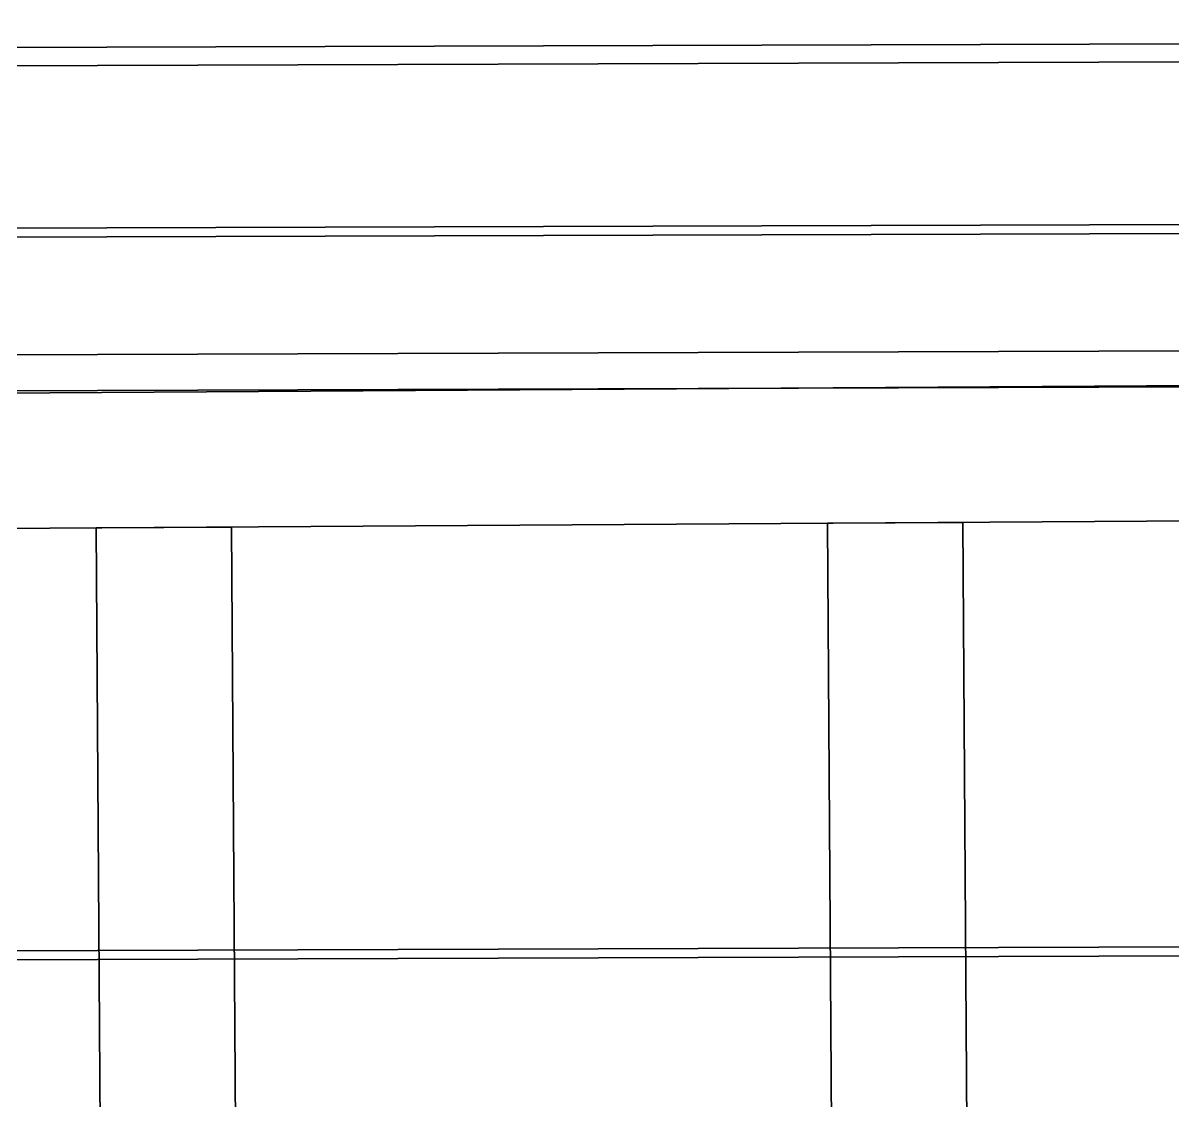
# Model space of a CAD drawing. Extents: x -100 to 2892, y -123 to 2616.
# Drawn here: x 1543.4 to 1670.8, y 288.3 to 407.7 of the extents above; entities that cross this region are included whole.
import ezdxf

# ---------------------------------------------------------------- set-up
doc = ezdxf.new("R2010")
doc.units = 0
for name, color, linetype in [('LAYER0', 7, 'CONTINUOUS'), ('LAYER11', 45, 'CONTINUOUS'), ('LAYER17', 45, 'CONTINUOUS'), ('LAYER44', 45, 'CONTINUOUS'), ('LAYER46', 7, 'CONTINUOUS'), ('LAYER56', 7, 'CONTINUOUS'), ('LAYER69', 45, 'CONTINUOUS'), ('LAYER70', 45, 'CONTINUOUS'), ('LAYER76', 45, 'CONTINUOUS'), ('LAYER78', 45, 'CONTINUOUS'), ('LAYER80', 45, 'CONTINUOUS')]:
    doc.layers.add(name, color=color, linetype=linetype)

msp = doc.modelspace()

# ---------------------------------------------------------------- linework, layer by layer
at = {"layer": 'LAYER0', "invisible_edges": 1}
for points in [[(2892.49, 2616, -5), (-100, -100.32, -5), (-100, 2616, -5), (2892.49, 2616, -5)], [(-100, -100.32, -5), (2892.49, 2616, -5), (2892.49, -100.32, -5), (-100, -100.32, -5)], [(2892.49, -100.32), (-100, 2616), (-100, -100.32), (2892.49, -100.32)], [(-100, 2616), (2892.49, -100.32), (2892.49, 2616), (-100, 2616)]]:
    msp.add_3dface(points, dxfattribs=at)
at = {"layer": 'LAYER11', "invisible_edges": 1}
for points in [[(2780.018, 308.9634, 2000), (829.9952, 2.67546, 2000), (829.0281, 302.6739, 2000), (2780.018, 308.9634, 2000)], [(829.0281, 302.6739, 2025), (2780.018, 308.9634, 2000), (829.0281, 302.6739, 2000), (829.0281, 302.6739, 2025)], [(2780.018, 308.9634, 2000), (829.0281, 302.6739, 2025), (2780.018, 308.9634, 2025), (2780.018, 308.9634, 2000)], [(829.0281, 302.6739, 2025), (2780.985, 8.965, 2025), (2780.018, 308.9634, 2025), (829.0281, 302.6739, 2025)], [(829.9952, 2.67546, 2000), (2780.018, 308.9634, 2000), (2780.985, 8.965, 2000), (829.9952, 2.67546, 2000)], [(2780.985, 8.965, 2025), (829.0281, 302.6739, 2025), (829.9952, 2.67546, 2025), (2780.985, 8.965, 2025)]]:
    msp.add_3dface(points, dxfattribs=at)
at = {"layer": 'LAYER17', "invisible_edges": 1}
for points in [[(1779.581, 405.7388, 779.9999), (858.8757, 2.76854, 779.9999), (857.5862, 402.7665, 779.9999), (1779.581, 405.7388, 779.9999)], [(857.5862, 402.7665, 797.9999), (1779.581, 405.7388, 779.9999), (857.5862, 402.7665, 779.9999), (857.5862, 402.7665, 797.9999)], [(1779.581, 405.7388, 779.9999), (857.5862, 402.7665, 797.9999), (1779.581, 405.7388, 797.9999), (1779.581, 405.7388, 779.9999)], [(857.5862, 402.7665, 797.9999), (1780.871, 5.74084, 797.9999), (1779.581, 405.7388, 797.9999), (857.5862, 402.7665, 797.9999)], [(858.8757, 2.76854, 779.9999), (1779.581, 405.7388, 779.9999), (1780.871, 5.74084, 779.9999), (858.8757, 2.76854, 779.9999)], [(1780.871, 5.74084, 797.9999), (857.5862, 402.7665, 797.9999), (858.8757, 2.76854, 797.9999), (1780.871, 5.74084, 797.9999)]]:
    msp.add_3dface(points, dxfattribs=at)
at = {"layer": 'LAYER44', "invisible_edges": 1}
for points in [[(1761.646, 385.681, 615.9998), (878.8755, 2.83317, 615.9998), (877.6505, 382.8312, 615.9998), (1761.646, 385.681, 615.9998)], [(877.6505, 382.8312, 633.9998), (1761.646, 385.681, 615.9998), (877.6505, 382.8312, 615.9998), (877.6505, 382.8312, 633.9998)], [(1761.646, 385.681, 615.9998), (877.6505, 382.8312, 633.9998), (1761.646, 385.681, 633.9998), (1761.646, 385.681, 615.9998)], [(877.6505, 382.8312, 633.9998), (1762.871, 5.68296, 633.9998), (1761.646, 385.681, 633.9998), (877.6505, 382.8312, 633.9998)], [(878.8755, 2.83317, 615.9998), (1761.646, 385.681, 615.9998), (1762.871, 5.68296, 615.9998), (878.8755, 2.83317, 615.9998)], [(1762.871, 5.68296, 633.9998), (877.6505, 382.8312, 633.9998), (878.8755, 2.83317, 633.9998), (1762.871, 5.68296, 633.9998)]]:
    msp.add_3dface(points, dxfattribs=at)
at = {"layer": 'LAYER46', "invisible_edges": 1}
for points in [[(1730.646, 385.581, 749.9994), (908.6505, 382.9312, 640.9998), (908.6506, 382.9312, 749.9998), (1730.646, 385.581, 749.9994)], [(908.6505, 382.9312, 640.9998), (1730.646, 385.581, 749.9994), (1730.646, 385.581, 640.9994), (908.6505, 382.9312, 640.9998)], [(1730.704, 367.5811, 640.9994), (908.6505, 382.9312, 640.9998), (1730.646, 385.581, 640.9994), (1730.704, 367.5811, 640.9994)], [(908.7086, 364.9313, 749.9998), (1730.646, 385.581, 749.9994), (908.6506, 382.9312, 749.9998), (908.7086, 364.9313, 749.9998)], [(1730.646, 385.581, 749.9994), (908.7086, 364.9313, 749.9998), (1730.704, 367.5811, 749.9994), (1730.646, 385.581, 749.9994)], [(908.6505, 382.9312, 640.9998), (1730.704, 367.5811, 640.9994), (908.7086, 364.9313, 640.9998), (908.6505, 382.9312, 640.9998)], [(1730.704, 367.5811, 640.9994), (908.7086, 364.9313, 749.9998), (908.7086, 364.9313, 640.9998), (1730.704, 367.5811, 640.9994)], [(908.7086, 364.9313, 749.9998), (1730.704, 367.5811, 640.9994), (1730.704, 367.5811, 749.9994), (908.7086, 364.9313, 749.9998)]]:
    msp.add_3dface(points, dxfattribs=at)
at = {"layer": 'LAYER56', "invisible_edges": 1}
for points in [[(1734.691, 371.5941, 654.4998), (905.5723, 96.91974, 654.4998), (904.6955, 368.9183, 654.4998), (1734.691, 371.5941, 654.4998)], [(904.6955, 368.9183, 660.4998), (1734.691, 371.5941, 654.4998), (904.6955, 368.9183, 654.4998), (904.6955, 368.9183, 660.4998)], [(1734.691, 371.5941, 654.4998), (904.6955, 368.9183, 660.4998), (1734.691, 371.5941, 660.4998), (1734.691, 371.5941, 654.4998)], [(904.6955, 368.9183, 660.4998), (1735.568, 99.59545, 660.4998), (1734.691, 371.5941, 660.4998), (904.6955, 368.9183, 660.4998)], [(905.5723, 96.91974, 654.4998), (1734.691, 371.5941, 654.4998), (1735.568, 99.59545, 654.4998), (905.5723, 96.91974, 654.4998)], [(1735.568, 99.59545, 660.4998), (904.6955, 368.9183, 660.4998), (905.5723, 96.91974, 660.4998), (1735.568, 99.59545, 660.4998)]]:
    msp.add_3dface(points, dxfattribs=at)
at = {"layer": 'LAYER69', "invisible_edges": 1}
for points in [[(1777.588, 403.7325, 618.9998), (861.6508, 382.7798, 618.9998), (861.5927, 400.7797, 618.9998), (1777.588, 403.7325, 618.9998)], [(861.5927, 400.7797, 776.9998), (1777.646, 385.7326, 776.9998), (1777.588, 403.7325, 776.9998), (861.5927, 400.7797, 776.9998)], [(861.5927, 400.7797, 776.9998), (1777.588, 403.7325, 618.9998), (861.5927, 400.7797, 618.9998), (861.5927, 400.7797, 776.9998)], [(1777.588, 403.7325, 618.9998), (861.5927, 400.7797, 776.9998), (1777.588, 403.7325, 776.9998), (1777.588, 403.7325, 618.9998)], [(861.6508, 382.7798, 618.9998), (1777.588, 403.7325, 618.9998), (1777.646, 385.7326, 618.9998), (861.6508, 382.7798, 618.9998)], [(1777.646, 385.7326, 776.9998), (861.5927, 400.7797, 776.9998), (861.6508, 382.7798, 776.9998), (1777.646, 385.7326, 776.9998)], [(1777.646, 385.7326, 776.9998), (861.6508, 382.7798, 618.9998), (1777.646, 385.7326, 618.9998), (1777.646, 385.7326, 776.9998)], [(861.6508, 382.7798, 618.9998), (1777.646, 385.7326, 776.9998), (861.6508, 382.7798, 776.9998), (861.6508, 382.7798, 618.9998)]]:
    msp.add_3dface(points, dxfattribs=at)
at = {"layer": 'LAYER70', "invisible_edges": 1}
for points in [[(1761.649, 384.681, 761.4998), (877.9116, 301.8316, 761.4998), (877.6537, 381.8312, 761.4998), (1761.649, 384.681, 761.4998)], [(877.6537, 381.8312, 779.4998), (1761.649, 384.681, 761.4998), (877.6537, 381.8312, 761.4998), (877.6537, 381.8312, 779.4998)], [(1761.649, 384.681, 761.4998), (877.6537, 381.8312, 779.4998), (1761.649, 384.681, 779.4998), (1761.649, 384.681, 761.4998)], [(877.6537, 381.8312, 779.4998), (1761.907, 304.6814, 779.4998), (1761.649, 384.681, 779.4998), (877.6537, 381.8312, 779.4998)], [(877.9116, 301.8316, 761.4998), (1761.649, 384.681, 761.4998), (1761.907, 304.6814, 761.4998), (877.9116, 301.8316, 761.4998)], [(1761.907, 304.6814, 779.4998), (877.6537, 381.8312, 779.4998), (877.9116, 301.8316, 779.4998), (1761.907, 304.6814, 779.4998)], [(1761.907, 304.6814, 779.4998), (877.9116, 301.8316, 761.4998), (1761.907, 304.6814, 761.4998), (1761.907, 304.6814, 779.4998)], [(877.9116, 301.8316, 761.4998), (1761.907, 304.6814, 779.4998), (877.9116, 301.8316, 779.4998), (877.9116, 301.8316, 761.4998)]]:
    msp.add_3dface(points, dxfattribs=at)
at = {"layer": 'LAYER76', "invisible_edges": 1}
for points in [[(1566.489, 351.886, 669.9998), (1552.985, 119.7941, 669.9998), (1551.489, 351.7893, 669.9998), (1566.489, 351.886, 669.9998)], [(1551.489, 351.7893, 739.9998), (1566.489, 351.886, 669.9998), (1551.489, 351.7893, 669.9998), (1551.489, 351.7893, 739.9998)], [(1566.489, 351.886, 669.9998), (1551.489, 351.7893, 739.9998), (1566.489, 351.886, 739.9998), (1566.489, 351.886, 669.9998)], [(1551.489, 351.7893, 739.9998), (1567.985, 119.8908, 739.9998), (1566.489, 351.886, 739.9998), (1551.489, 351.7893, 739.9998)], [(1551.489, 351.7893, 739.9998), (1552.985, 119.7941, 669.9998), (1552.985, 119.7941, 739.9998), (1551.489, 351.7893, 739.9998)], [(1552.985, 119.7941, 669.9998), (1551.489, 351.7893, 739.9998), (1551.489, 351.7893, 669.9998), (1552.985, 119.7941, 669.9998)], [(1567.985, 119.8908, 739.9998), (1551.489, 351.7893, 739.9998), (1552.985, 119.7941, 739.9998), (1567.985, 119.8908, 739.9998)], [(1552.985, 119.7941, 669.9998), (1566.489, 351.886, 669.9998), (1567.985, 119.8908, 669.9998), (1552.985, 119.7941, 669.9998)], [(1566.489, 351.886, 669.9998), (1567.985, 119.8908, 739.9998), (1567.985, 119.8908, 669.9998), (1566.489, 351.886, 669.9998)], [(1567.985, 119.8908, 739.9998), (1566.489, 351.886, 669.9998), (1566.489, 351.886, 739.9998), (1567.985, 119.8908, 739.9998)]]:
    msp.add_3dface(points, dxfattribs=at)
at = {"layer": 'LAYER78', "invisible_edges": 1}
for points in [[(1647.487, 352.4082, 669.9998), (1633.983, 120.3163, 669.9998), (1632.487, 352.3115, 669.9998), (1647.487, 352.4082, 669.9998)], [(1632.487, 352.3115, 739.9998), (1647.487, 352.4082, 669.9998), (1632.487, 352.3115, 669.9998), (1632.487, 352.3115, 739.9998)], [(1647.487, 352.4082, 669.9998), (1632.487, 352.3115, 739.9998), (1647.487, 352.4082, 739.9998), (1647.487, 352.4082, 669.9998)], [(1632.487, 352.3115, 739.9998), (1648.983, 120.413, 739.9998), (1647.487, 352.4082, 739.9998), (1632.487, 352.3115, 739.9998)], [(1632.487, 352.3115, 739.9998), (1633.983, 120.3163, 669.9998), (1633.983, 120.3163, 739.9998), (1632.487, 352.3115, 739.9998)], [(1633.983, 120.3163, 669.9998), (1632.487, 352.3115, 739.9998), (1632.487, 352.3115, 669.9998), (1633.983, 120.3163, 669.9998)], [(1648.983, 120.413, 739.9998), (1632.487, 352.3115, 739.9998), (1633.983, 120.3163, 739.9998), (1648.983, 120.413, 739.9998)], [(1633.983, 120.3163, 669.9998), (1647.487, 352.4082, 669.9998), (1648.983, 120.413, 669.9998), (1633.983, 120.3163, 669.9998)], [(1647.487, 352.4082, 669.9998), (1648.983, 120.413, 739.9998), (1648.983, 120.413, 669.9998), (1647.487, 352.4082, 669.9998)], [(1648.983, 120.413, 739.9998), (1647.487, 352.4082, 669.9998), (1647.487, 352.4082, 739.9998), (1648.983, 120.413, 739.9998)]]:
    msp.add_3dface(points, dxfattribs=at)
at = {"layer": 'LAYER80', "invisible_edges": 1}
for points in [[(1713.389, 367.8333, 739.9998), (1323.397, 365.3188, 669.9998), (1323.397, 365.3188, 739.9998), (1713.389, 367.8333, 739.9998)], [(1323.397, 365.3188, 669.9998), (1713.389, 367.8333, 739.9998), (1713.389, 367.8333, 669.9998), (1323.397, 365.3188, 669.9998)], [(1713.486, 352.8336, 669.9998), (1323.397, 365.3188, 669.9998), (1713.389, 367.8333, 669.9998), (1713.486, 352.8336, 669.9998)], [(1323.494, 350.3191, 739.9998), (1713.389, 367.8333, 739.9998), (1323.397, 365.3188, 739.9998), (1323.494, 350.3191, 739.9998)], [(1713.389, 367.8333, 739.9998), (1323.494, 350.3191, 739.9998), (1713.486, 352.8336, 739.9998), (1713.389, 367.8333, 739.9998)], [(1323.397, 365.3188, 669.9998), (1713.486, 352.8336, 669.9998), (1323.494, 350.3191, 669.9998), (1323.397, 365.3188, 669.9998)], [(1713.486, 352.8336, 669.9998), (1323.494, 350.3191, 739.9998), (1323.494, 350.3191, 669.9998), (1713.486, 352.8336, 669.9998)], [(1323.494, 350.3191, 739.9998), (1713.486, 352.8336, 669.9998), (1713.486, 352.8336, 739.9998), (1323.494, 350.3191, 739.9998)]]:
    msp.add_3dface(points, dxfattribs=at)

doc.saveas('drawing.dxf')
